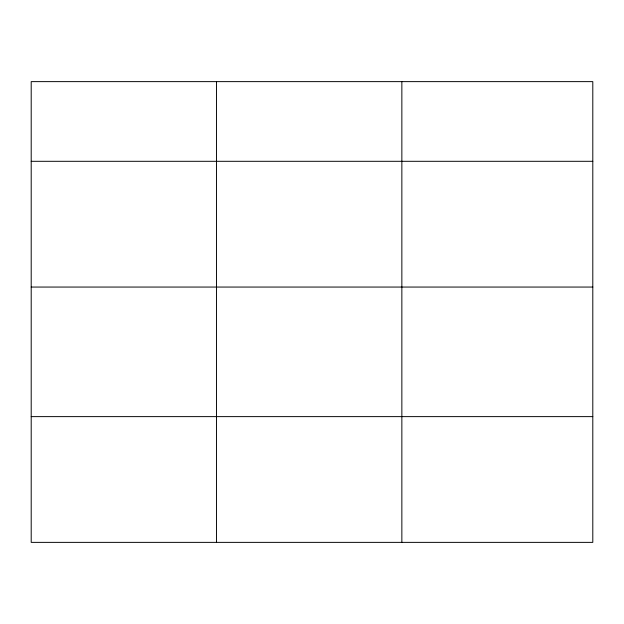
<?xml version="1.0" encoding="UTF-8"?>
<svg xmlns="http://www.w3.org/2000/svg" width="624" height="624" viewBox="0 0 624 624"><rect width="100%" height="100%" fill="white"/><g stroke="black" fill="none" stroke-linecap="round" stroke-linejoin="round"><path stroke-width="0.94" d="M592.8 287.056L592.8 81.627L31.2 81.627L31.2 542.373L592.8 542.373L592.8 287.056L31.2 287.056M31.2 161.304L592.8 161.304M31.2 416.621L592.8 416.621M401.856 81.627L401.856 542.373M216.528 81.627L216.528 542.373"/></g></svg>
